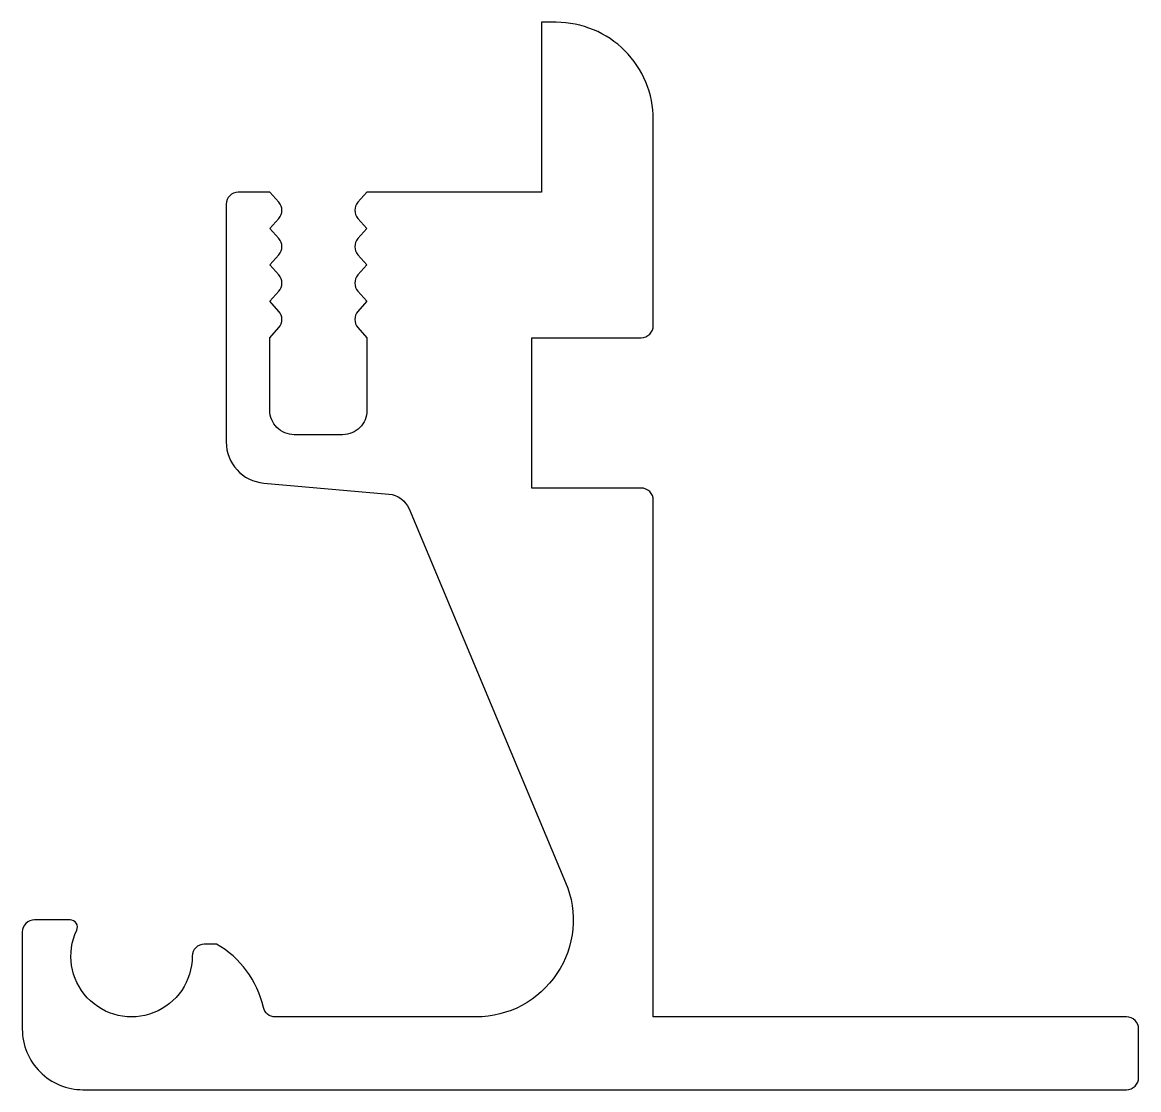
# Model space of a CAD drawing. Extents: x 153.3 to 199.3, y 204.2 to 248.2.
import ezdxf

# ---------------------------------------------------------------- set-up
doc = ezdxf.new("R2010")
doc.units = 0
doc.layers.get('0').update_dxf_attribs({"linetype": 'CONTINUOUS'})

msp = doc.modelspace()

# ---------------------------------------------------------------- linework, layer by layer
msp.add_lwpolyline([(167.11, 237.769, 0.381966), (167.11, 237.102), (167.482, 236.685), (167.11, 236.269, 0.381966), (167.11, 235.602), (167.482, 235.185), (167.482, 232.185, -0.414214), (166.482, 231.185), (164.482, 231.185, -0.414214), (163.482, 232.185), (163.482, 235.185), (163.855, 235.602, 0.381966), (163.855, 236.269), (163.482, 236.685), (163.855, 237.102, 0.381966), (163.855, 237.769), (163.482, 238.185), (163.855, 238.602, 0.381966), (163.855, 239.269), (163.482, 239.685), (163.855, 240.102, 0.381966), (163.855, 240.769), (163.482, 241.185), (162.182, 241.185, 0.414214), (161.682, 240.685), (161.682, 230.885, 0.388701), (163.233, 229.192), (168.381, 228.738, -0.278347), (169.216, 228.129), (175.671, 212.732, -0.535899), (171.982, 207.185), (163.703, 207.185, -0.351237), (163.215, 207.576, 0.212059), (161.282, 210.185), (160.782, 210.185, 0.414214), (160.282, 209.685, -1.250181), (155.524, 210.757, 0.55076), (155.253, 211.185), (153.782, 211.185, 0.414214), (153.282, 210.685), (153.282, 206.685, 0.414214), (155.782, 204.185), (198.782, 204.185, 0.414214), (199.282, 204.685), (199.282, 206.685, 0.414214), (198.782, 207.185), (179.282, 207.185), (179.282, 228.485, 0.414214), (178.782, 228.985), (174.282, 228.985), (174.282, 235.185), (178.782, 235.185, 0.414214), (179.282, 235.685), (179.282, 244.185, 0.414214), (175.282, 248.185), (174.682, 248.185), (174.682, 241.185), (167.482, 241.185), (167.11, 240.769, 0.381966), (167.11, 240.102), (167.482, 239.685), (167.11, 239.269, 0.381966), (167.11, 238.602), (167.482, 238.185)], format="xyb", close=True)

doc.saveas('drawing.dxf')
